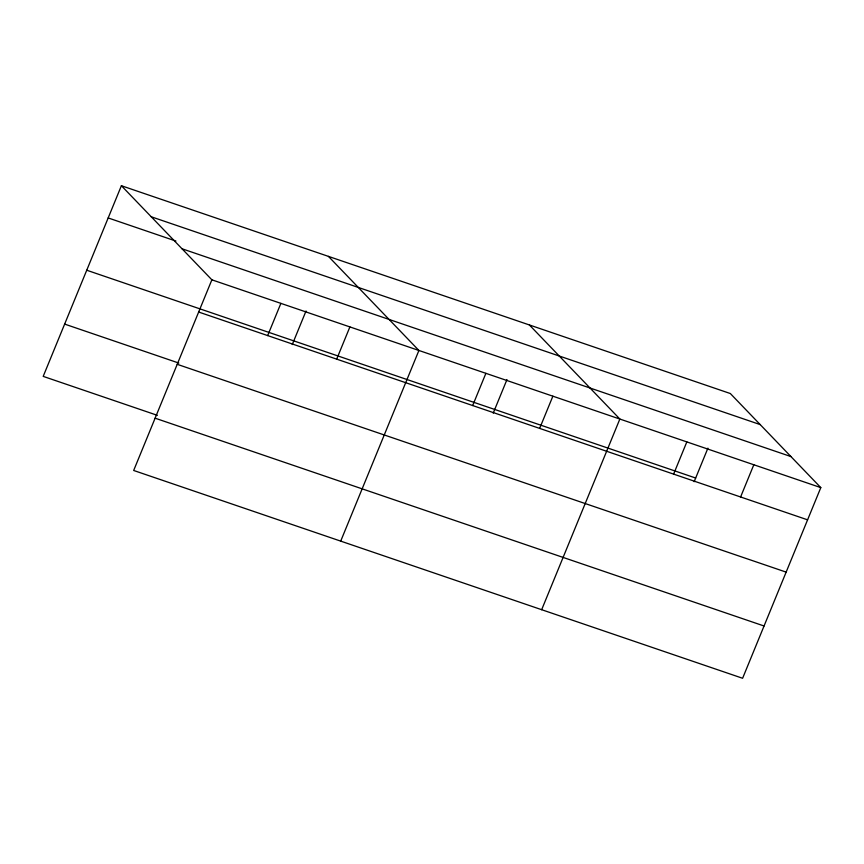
<?xml version="1.0" encoding="UTF-8"?>
<svg xmlns="http://www.w3.org/2000/svg" width="864" height="864" viewBox="0 0 864 864"><rect width="100%" height="100%" fill="white"/><g stroke="black" fill="none" stroke-linecap="round" stroke-linejoin="round"><path stroke-width="1.3" d="M121.392 185.728L211.874 279.817L133.672 470.47L742.608 678.272L820.8 487.62L730.328 393.53L121.392 185.728L43.2 376.38L157.388 415.346M267.667 335.588L280.886 303.372M292.27 344.552L306.029 311.008M336.679 359.143L349.898 326.916M340.708 541.123L418.91 350.471L328.428 256.381M472.673 405.551L485.892 373.324M493.214 413.132L506.974 379.577M539.654 428.404L552.874 396.187M541.663 609.703L619.855 419.04L529.373 324.95M673.618 474.12L686.837 441.904M694.159 481.702L707.918 448.157M740.599 496.984L753.818 464.756M151.254 216.778L760.18 424.58M108.184 217.944L175.932 241.067M182.012 248.767L790.938 456.57M211.874 279.817L820.8 487.62M86.735 270.227L695.671 478.03M198.655 312.034L807.581 519.836M64.649 324.097L178.826 363.064M177.217 364.316L786.143 572.119M155.12 418.187L764.046 625.99"/></g></svg>
